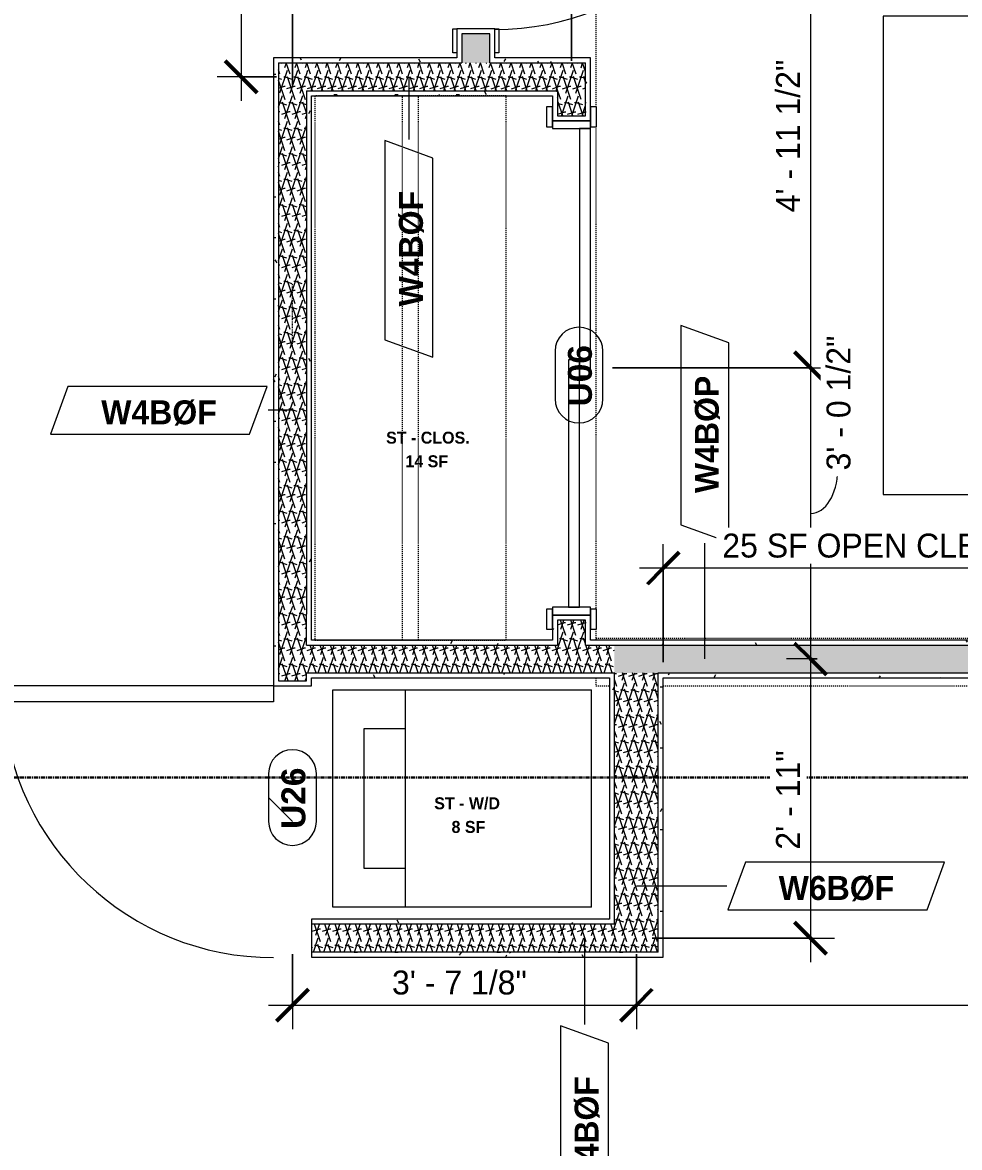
# Model space of a CAD drawing. Header units: inches. Extents: x -4058 to -1781, y 9814 to 12289.
# Drawn here: x -3126.4 to -3008.9, y 10120.8 to 10261.9 of the extents above; entities that cross this region are included whole.
import ezdxf

# ---------------------------------------------------------------- set-up
doc = ezdxf.new("R2010")
doc.units = ezdxf.units.IN
doc.header["$MEASUREMENT"] = 0
for name, pattern in [('Dash', [0.25, 0.125, -0.125]), ('Dash 3_32_', [0.1875, 0.09375, -0.09375]), ('Grid Line 1_2_', [0.875, 0.5, -0.125, 0.125, -0.125]), ('Grid Line 1_2__2_', [0.875, 0.5, -0.125, 0.125, -0.125])]:
    doc.linetypes.add(name, pattern=pattern)
for name, color, linetype, lineweight in [('0-1', 7, 'Continuous', 5), ('A-ANNO-DIMS', 211, 'Continuous', 9), ('A-ANNO-DIMS-32', 211, 'Continuous', 9), ('A-AREA-IDEN', 2, 'Continuous', 9), ('A-DETL-1', 90, 'Dash 3_32_', 9), ('A-DOOR-2', 31, 'Continuous', 9), ('A-DOOR-FRAM', 31, 'Continuous', 9), ('A-DOOR-IDEN', 31, 'Continuous', 9), ('A-WALL-2', 113, 'Continuous', 9), ('A-WALL-IDEN', 211, 'Continuous', 9), ('A-WALL-PATT-1', 9, 'Continuous', 9), ('I-FURN', 30, 'Continuous', 9), ('I-FURN-HDLN', 30, 'Dash', 9), ('P-SANR-FIXT', 6, 'Continuous', 9), ('Q-CASE', 31, 'Continuous', 9), ('Q-CASE-HDLN', 31, 'Dash', 9), ('S-GRID-1', 1, 'Grid Line 1_2_', 9), ('S-GRID-2', 1, 'Grid Line 1_2__2_', 30)]:
    doc.layers.add(name, color=color, linetype=linetype, lineweight=lineweight)
doc.styles.add('Arial_B', font='arialbd.ttf', dxfattribs={"height": 3})
doc.styles.add('Century Gothic', font='ufonts.com_century-gothic.ttf', dxfattribs={"height": 3})
doc.styles.add('Century Gothic_B', font='GOTHICB.TTF', dxfattribs={"height": 1.5})
doc.styles.add('Century Gothic_B_1', font='GOTHICB.TTF', dxfattribs={"height": 3})
doc.dimstyles.new('THE_DIMENSION_STRING', dxfattribs={"dimscale": 12, "dimtxt": 3.132505, "dimasz": 0.333333, "dimexe": 0.25, "dimexo": 0.166667, "dimgap": 0.041667, "dimtad": 1, "dimdec": 4, "dimrnd": 0.0625, "dimzin": 3, "dimdsep": 46, "dimlunit": 4, "dimtxsty": 'Century Gothic', "dimblk1": 'OBLIQUE', "dimblk2": 'OBLIQUE', "dimsah": 1, "dimcen": 0.09, "dimdle": 0.25, "dimazin": 0, "dimtfac": 1, "dimtdec": 4, "dimtix": 1, "dimtmove": 0, "dimatfit": 3, "dimfxl": 1, "dimtvp": 1, "dimtfill": 1, "dimfrac": 2, "dimtolj": 1, "dimtzin": 0, "dimarcsym": 2})
doc.dimstyles.new('THE_DIMENSION_STRING_1', dxfattribs={"dimscale": 12, "dimtxt": 3.132505, "dimasz": 0.333333, "dimexe": 0.25, "dimexo": 0.166667, "dimgap": 0.041667, "dimtad": 1, "dimdec": 4, "dimrnd": 0.0625, "dimzin": 3, "dimdsep": 46, "dimlunit": 4, "dimtxsty": 'Century Gothic', "dimblk1": 'OBLIQUE', "dimblk2": 'OBLIQUE', "dimsah": 1, "dimcen": 0.09, "dimdle": 0.25, "dimazin": 0, "dimtfac": 1, "dimtdec": 4, "dimtix": 1, "dimtmove": 1, "dimatfit": 3, "dimfxl": 1, "dimtvp": 1, "dimtfill": 1, "dimfrac": 2, "dimtolj": 1, "dimtzin": 0, "dimarcsym": 2})
doc.dimstyles.new('THE_DIMENSION_STRING_2', dxfattribs={"dimscale": 12, "dimtxt": 3.132505, "dimasz": 0.333333, "dimexe": 0.25, "dimexo": 0.166667, "dimgap": 0.041667, "dimtad": 1, "dimdec": 4, "dimrnd": 0.0625, "dimzin": 3, "dimdsep": 46, "dimlunit": 4, "dimtxsty": 'Century Gothic', "dimblk1": 'OBLIQUE', "dimblk2": 'OBLIQUE', "dimsah": 1, "dimcen": 0.09, "dimdle": 0.25, "dimazin": 0, "dimtfac": 1, "dimtdec": 4, "dimtix": 1, "dimtmove": 0, "dimatfit": 3, "dimfxl": 1, "dimtvp": 1, "dimtfill": 1, "dimfrac": 2, "dimtolj": 1, "dimtzin": 0, "dimarcsym": 2})
doc.dimstyles.new('THE_DIMENSION_STRING_6', dxfattribs={"dimscale": 12, "dimtxt": 3.132505, "dimasz": 0.333333, "dimexe": 0.25, "dimexo": 0.166667, "dimgap": 0.041667, "dimtad": 1, "dimdec": 4, "dimrnd": 0.0625, "dimzin": 3, "dimdsep": 46, "dimlunit": 4, "dimtxsty": 'Century Gothic', "dimblk1": 'OBLIQUE', "dimblk2": 'OBLIQUE', "dimsah": 1, "dimcen": 0.09, "dimdle": 0.25, "dimazin": 0, "dimtfac": 1, "dimtdec": 4, "dimtix": 1, "dimtmove": 0, "dimatfit": 3, "dimfxl": 1, "dimtvp": 1, "dimtfill": 1, "dimfrac": 2, "dimtolj": 1, "dimtzin": 0, "dimarcsym": 2})
pattern_1 = [(0, (0, 0), (10.24, 2.56), [0.422, -7.258, 0.422, -7.258, -40.96]), (0, (0, 0), (10.24, 2.56), [-15.36, 0.422, -14.938, 0.422, -7.258, -17.92]), (0, (0, 0), (10.24, 2.56), [-38.4, 0.422, -4.698, 0.422, -12.378]), (120, (3.84, 1.28), (-7.33702503, 7.58810013), [0.422, -7.258, 0.422, -7.258, -40.96]), (120, (3.84, 1.28), (-7.33702503, 7.58810013), [-15.36, 0.422, -14.938, 0.422, -7.258, -17.92]), (120, (3.84, 1.28), (-7.33702503, 7.58810013), [-38.4, 0.422, -4.698, 0.422, -12.378]), (240, (5.12, 6.4), (-2.90297497, -10.14810013), [0.422, -7.258, 0.422, -7.258, -40.96]), (240, (5.12, 6.4), (-2.90297497, -10.14810013), [-15.36, 0.422, -14.938, 0.422, -7.258, -17.92]), (240, (5.12, 6.4), (-2.90297497, -10.14810013), [-38.4, 0.422, -4.698, 0.422, -12.378])]
pattern_2 = [(161.57, (0.16, 0.16), (-1.279773737, -0.000426766), [0, -9.107, 1.011, 0]), (18.43, (-0.16, 0.16), (-1.279773737, 0.000426766), [0, -9.107, 1.011, 0]), (108.43, (0.16, 0.16), (0.639452382, -3.199964008), [3.035, -7.083]), (71.57, (-0.16, 0.16), (0.639452382, 3.199964008), [3.035, -7.083])]

# ---------------------------------------------------------------- blocks, each defined once
blk = doc.blocks.new('CTR - 1st Phase - Shell_rvt-1-UNIT PLANS - 2ND FLOOR')
at = {"layer": 'S-GRID-1'}
blk.add_line((-1781.27, 10167.19), (-4041.78, 10167.19), dxfattribs=at)
blk = doc.blocks.new('CTR - 1st Phase - Structure_rvt-1-UNIT PLANS - 2ND FLOOR')
at = {"layer": 'S-GRID-2'}
blk.add_line((-1781.27, 10167.19), (-4041.78, 10167.19), dxfattribs=at)
blk = doc.blocks.new('SLIDING - FLUSH - SLIDING - FLUSH - 5-0 x 6-8-3934327-UNIT PLANS - 2ND FLOOR')
at = {"layer": 'A-DOOR-2'}
for p, q in [((-30.25, 3), (-32.75, 3)), ((-32.75, 3), (-32.75, 2.25)), ((-30.25, 2.25), (-30.25, 3)), ((30.25, 3), (30.25, 2.25)), ((32.75, 3), (30.25, 3)), ((32.75, 2.25), (32.75, 3)), ((-32.75, 2.25), (-30.25, 2.25)), ((1, 2.25), (-30, 2.25)), ((-30, 2.25), (-30, 0.88)), ((1, 0.88), (1, 2.25)), ((30.25, 2.25), (32.75, 2.25)), ((-30, 0.88), (1, 0.88)), ((30, 0.88), (-1, 0.88)), ((-1, 0.88), (-1, -0.5)), ((30, -0.5), (30, 0.88)), ((-1, -0.5), (30, -0.5)), ((-30.25, -2.5), (-32.75, -2.5)), ((-32.75, -2.5), (-32.75, -3.25)), ((-30.25, -3.25), (-30.25, -2.5)), ((32.75, -2.5), (30.25, -2.5)), ((30.25, -2.5), (30.25, -3.25)), ((32.75, -3.25), (32.75, -2.5)), ((-32.75, -3.25), (-30.25, -3.25)), ((30.25, -3.25), (32.75, -3.25))]:
    blk.add_line(p, q, dxfattribs=at)
at = {"layer": 'A-DOOR-FRAM'}
for p, q in [((-30, 2.25), (-31, 2.25)), ((-31, 2.25), (-31, -2.5)), ((-30, -2.5), (-30, 2.25)), ((31, 2.25), (30, 2.25)), ((30, 2.25), (30, -2.5)), ((31, -2.5), (31, 2.25)), ((-31, -2.5), (-30, -2.5)), ((30, -2.5), (31, -2.5))]:
    blk.add_line(p, q, dxfattribs=at)
blk = doc.blocks.new('SWING - SINGLE - FLUSH - SWING - FLUSH - 2-10 x 6-8 - PRIVACY-3983845-UNIT PLANS - 2ND FLOOR')
at = {"layer": 'A-DOOR-2'}
for p, q in [((15, -2.37), (15, -36.38)), ((17, -2.37), (15, -2.37)), ((17, -2.37), (17, -36.38)), ((17, -36.38), (15, -36.38))]:
    blk.add_line(p, q, dxfattribs=at)
blk.add_arc((17, -2.37), 34.07, 180, 266.6343, dxfattribs=at)
at = {"layer": 'A-DOOR-FRAM'}
for p, q in [((-20, 2.38), (-20, 2.88)), ((-20, 2.88), (-17, 2.88)), ((-17, 2.88), (-17, 2.38)), ((17, 2.38), (17, 2.88)), ((17, 2.88), (20, 2.88)), ((20, 2.88), (20, 2.38)), ((-17, 2.38), (-20, 2.38)), ((20, 2.38), (17, 2.38)), ((-20, -2.37), (-17, -2.37)), ((-20, -2.87), (-20, -2.37)), ((-17, -2.37), (-17, -2.87)), ((17, -2.37), (20, -2.37)), ((17, -2.87), (17, -2.37)), ((20, -2.37), (20, -2.87)), ((-17, -2.87), (-20, -2.87)), ((20, -2.87), (17, -2.87))]:
    blk.add_line(p, q, dxfattribs=at)
blk = doc.blocks.new('OD_CW_Closet - OD_CW_Closet-3786619-UNIT PLANS - 2ND FLOOR')
at = {"layer": 'Q-CASE-HDLN'}
for p, q in [((68.99, 24), (0.74, 24)), ((0.74, 24), (0.74, 0)), ((68.99, 0), (68.99, 24)), ((0.74, 13), (68.99, 13)), ((0.74, 11), (68.99, 11)), ((0.74, 0), (68.99, 0))]:
    blk.add_line(p, q, dxfattribs=at)
blk = doc.blocks.new('SWING - SINGLE - FLUSH - SWING - OFFSET PIVOT - 34_ x 80_ - DRYWALL FRAME-3983855-UNIT PLANS - 2ND FLOOR')
at = {"layer": 'A-DOOR-2'}
for p, q in [((15, 2.37), (15, 36.38)), ((17, 36.38), (15, 36.38)), ((17, 2.37), (17, 36.38)), ((17, 2.37), (15, 2.37))]:
    blk.add_line(p, q, dxfattribs=at)
blk.add_arc((17, 2.37), 34.07, 93.3657, 180, dxfattribs=at)
blk = doc.blocks.new('Bed-Standard - Queen 60_ x 79_-1242961-UNIT PLANS - 2ND FLOOR')
at = {"layer": 'I-FURN'}
for p, q in [((-19.31, 37.2), (-19.31, -41.3)), ((40.69, -41.3), (40.69, 37.2)), ((-16.31, 35.7), (-16.31, 23.7)), ((-16.31, 35.7), (37.69, 35.7)), ((37.69, 35.7), (37.69, 23.7)), ((40.69, 23.7), (-19.31, 17.13)), ((-16.31, 23.7), (37.69, 23.7)), ((-19.31, -41.3), (40.69, -41.3))]:
    blk.add_line(p, q, dxfattribs=at)
at = {"layer": 'I-FURN-HDLN'}
for p, q in [((58.69, -77.3), (58.69, 37.2)), ((64.69, -68.86), (64.69, 13.39)), ((-55.31, -17.36), (-55.31, -51.36)), ((64.69, -77.3), (64.69, -75.61)), ((-55.31, -77.3), (-7.94, -77.3)), ((-5.44, -77.3), (55.06, -77.3)), ((57.56, -77.3), (58.94, -77.3)), ((63.69, -77.3), (64.69, -77.3))]:
    blk.add_line(p, q, dxfattribs=at)
blk = doc.blocks.new('Stacked Washer and Dryer - 26_x25_ - Private-3627842-UNIT PLANS - 2ND FLOOR')
at = {"layer": 'P-SANR-FIXT'}
for p, q in [((0, 13.625), (32.4375, 13.625)), ((0, 13.625), (0, -13.625)), ((23.34375, -13.625), (23.34375, 13.625)), ((32.4375, 13.625), (32.4375, -13.625)), ((28.53125, 8.75), (23.34375, 8.75)), ((28.53125, -8.75), (28.53125, 8.75)), ((23.34375, -8.75), (28.53125, -8.75)), ((32.4375, -13.625), (0, -13.625))]:
    blk.add_line(p, q, dxfattribs=at)
blk = doc.blocks.new('DIMBLOCK4-UNIT PLANS - 2ND FLOOR')
at = {"layer": 'A-ANNO-DIMS-32', "lineweight": 50}
for p, q in [((-3027.55, 10278.04), (-3029.55, 10280.04)), ((-3027.55, 10278.04), (-3025.55, 10276.04)), ((-3027.55, 10218.54), (-3029.55, 10220.54)), ((-3027.55, 10218.54), (-3025.55, 10216.54))]:
    blk.add_line(p, q, dxfattribs=at)
at = {"layer": 'A-ANNO-DIMS-32'}
for p, q in [((-3045.43, 10278.04), (-3024.55, 10278.04)), ((-3027.55, 10278.04), (-3045.43, 10278.04)), ((-3027.55, 10278.04), (-3027.55, 10218.54)), ((-3052.4, 10218.54), (-3024.55, 10218.54)), ((-3027.55, 10218.54), (-3052.4, 10218.54))]:
    blk.add_line(p, q, dxfattribs=at)
at = {"layer": 'A-ANNO-DIMS-32', "color": 0, "insert": (-3031.89, 10238.05), "char_height": 3, "width": 24.5827, "attachment_point": 1, "rotation": 90, "line_spacing_factor": 0.984502, "style": 'Century Gothic', "bg_fill": 3, "box_fill_scale": 1.25, "bg_fill_color": 256, "bg_fill_true_color": 13158600, "bg_fill_transparency": 0}
blk.add_mtext('4\' - 11 1/2"', dxfattribs=at)
blk = doc.blocks.new('_Oblique')
at = {"color": 0, "linetype": 'ByBlock', "lineweight": -2}
blk.add_line((-0.5, -0.5), (0.5, 0.5), dxfattribs=at)
blk = doc.blocks.new('DIMBLOCK5-UNIT PLANS - 2ND FLOOR')
at = {"layer": 'A-ANNO-DIMS-32', "lineweight": 50}
for p, q in [((-3027.55, 10218.54), (-3029.55, 10220.54)), ((-3027.55, 10218.54), (-3025.55, 10216.54)), ((-3027.55, 10182.04), (-3029.55, 10184.04)), ((-3027.55, 10182.04), (-3025.55, 10180.04))]:
    blk.add_line(p, q, dxfattribs=at)
at = {"layer": 'A-ANNO-DIMS-32'}
for p, q in [((-3052.4, 10218.54), (-3024.55, 10218.54)), ((-3027.55, 10218.54), (-3052.4, 10218.54)), ((-3027.55, 10218.54), (-3027.55, 10182.04)), ((-3026.72, 10182.04), (-3030.55, 10182.04)), ((-3027.55, 10182.04), (-3026.72, 10182.04))]:
    blk.add_line(p, q, dxfattribs=at)
blk.add_ellipse((-3027.55, 10205.68), major_axis=(0, 5.39), ratio=0.627633, start_param=3.141593, end_param=4.712389, dxfattribs=at)
at = {"layer": 'A-ANNO-DIMS-32', "color": 0, "insert": (-3025.55, 10205.68), "char_height": 3, "width": 21.7784, "attachment_point": 1, "rotation": 90, "line_spacing_factor": 0.984502, "style": 'Century Gothic', "bg_fill": 3, "box_fill_scale": 1.25, "bg_fill_color": 256, "bg_fill_true_color": 13158600, "bg_fill_transparency": 0}
blk.add_mtext('3\' - 0 1/2"', dxfattribs=at)
blk = doc.blocks.new('DIMBLOCK6-UNIT PLANS - 2ND FLOOR')
at = {"layer": 'A-ANNO-DIMS-32', "lineweight": 50}
for p, q in [((-3027.55, 10182.04), (-3029.55, 10184.04)), ((-3027.55, 10182.04), (-3025.55, 10180.04)), ((-3027.55, 10147.04), (-3029.55, 10149.04)), ((-3027.55, 10147.04), (-3025.55, 10145.04))]:
    blk.add_line(p, q, dxfattribs=at)
at = {"layer": 'A-ANNO-DIMS-32'}
for p, q in [((-3026.72, 10182.04), (-3030.55, 10182.04)), ((-3027.55, 10182.04), (-3027.55, 10144.04)), ((-3027.55, 10182.04), (-3026.72, 10182.04)), ((-3047.4, 10147.04), (-3024.55, 10147.04)), ((-3027.55, 10147.04), (-3047.4, 10147.04))]:
    blk.add_line(p, q, dxfattribs=at)
at = {"layer": 'A-ANNO-DIMS-32', "color": 0, "insert": (-3031.89, 10158.13), "char_height": 3, "width": 15.394, "attachment_point": 1, "rotation": 90, "line_spacing_factor": 0.984502, "style": 'Century Gothic', "bg_fill": 3, "box_fill_scale": 1.25, "bg_fill_color": 256, "bg_fill_true_color": 13158600, "bg_fill_transparency": 0}
blk.add_mtext('2\' - 11"', dxfattribs=at)
blk = doc.blocks.new('DIMBLOCK7-UNIT PLANS - 2ND FLOOR')
at = {"layer": 'A-ANNO-DIMS-32'}
for p, q in [((-3092.52, 10257.04), (-3092.52, 10270.37)), ((-3057.52, 10257.04), (-3057.52, 10270.37)), ((-3054.52, 10267.37), (-3095.52, 10267.37)), ((-3092.52, 10267.37), (-3092.52, 10257.04)), ((-3057.52, 10267.37), (-3057.52, 10257.04))]:
    blk.add_line(p, q, dxfattribs=at)
at = {"layer": 'A-ANNO-DIMS-32', "lineweight": 50}
for p, q in [((-3092.52, 10267.37), (-3090.52, 10269.37)), ((-3057.52, 10267.37), (-3055.52, 10269.37)), ((-3092.52, 10267.37), (-3094.52, 10265.37)), ((-3057.52, 10267.37), (-3059.52, 10265.37))]:
    blk.add_line(p, q, dxfattribs=at)
at = {"layer": 'A-ANNO-DIMS-32', "color": 0, "insert": (-3081.44, 10271.72), "char_height": 3, "width": 15.394, "attachment_point": 1, "line_spacing_factor": 0.984502, "style": 'Century Gothic', "bg_fill": 3, "box_fill_scale": 1.25, "bg_fill_color": 256, "bg_fill_true_color": 13158600, "bg_fill_transparency": 0}
blk.add_mtext('2\' - 11"', dxfattribs=at)
blk = doc.blocks.new('DIMBLOCK10-UNIT PLANS - 2ND FLOOR')
at = {"layer": 'A-ANNO-DIMS-32'}
for p, q in [((-3092.52, 10257.04), (-3092.52, 10285.61)), ((-3069.52, 10281.78), (-3069.52, 10285.61)), ((-3069.52, 10282.61), (-3095.52, 10282.61)), ((-3092.52, 10282.61), (-3092.52, 10257.04)), ((-3069.52, 10282.61), (-3069.52, 10281.78))]:
    blk.add_line(p, q, dxfattribs=at)
at = {"layer": 'A-ANNO-DIMS-32', "lineweight": 50}
for p, q in [((-3092.52, 10282.61), (-3090.52, 10284.61)), ((-3069.52, 10282.61), (-3067.52, 10284.61)), ((-3092.52, 10282.61), (-3094.52, 10280.61)), ((-3069.52, 10282.61), (-3071.52, 10280.61))]:
    blk.add_line(p, q, dxfattribs=at)
at = {"layer": 'A-ANNO-DIMS-32', "color": 0, "insert": (-3087.44, 10286.95), "char_height": 3, "width": 15.394, "attachment_point": 1, "line_spacing_factor": 0.984502, "style": 'Century Gothic', "bg_fill": 3, "box_fill_scale": 1.25, "bg_fill_color": 256, "bg_fill_true_color": 13158600, "bg_fill_transparency": 0}
blk.add_mtext('1\' - 11"', dxfattribs=at)
blk = doc.blocks.new('Wall Tag - Arch Wall-3956453-UNIT PLANS - 2ND FLOOR')
at = {"layer": 'A-WALL-IDEN'}
for p, q in [((-0.3561, 0.0937), (-0.4244, -0.0937)), ((0.4244, 0.0937), (-0.3561, 0.0937)), ((0.3561, -0.0937), (0.4244, 0.0937)), ((-0.4244, -0.0937), (0.3561, -0.0937))]:
    blk.add_line(p, q, dxfattribs=at)
blk = doc.blocks.new('Door Tag - Type Mark-2601225-UNIT PLANS - 2ND FLOOR')
at = {"layer": 'A-DOOR-IDEN'}
for p, q in [((0.09375, 0.09375), (-0.09375, 0.09375)), ((-0.09375, -0.09375), (0.09375, -0.09375))]:
    blk.add_line(p, q, dxfattribs=at)
for centre, start, end in [((-0.09375, 0), 90, 270), ((0.09375, 0), 270, 90)]:
    blk.add_arc(centre, 0.09375, start, end, dxfattribs=at)
blk = doc.blocks.new('DIMBLOCK386-UNIT PLANS - 2ND FLOOR')
at = {"layer": 'A-ANNO-DIMS-32'}
for p, q in [((-3092.52, 10145.04), (-3092.52, 10135.62)), ((-3092.52, 10138.62), (-3092.52, 10145.04)), ((-3049.4, 10145.04), (-3049.4, 10135.62)), ((-3049.4, 10138.62), (-3049.4, 10145.04)), ((-3095.52, 10138.62), (-3049.4, 10138.62))]:
    blk.add_line(p, q, dxfattribs=at)
at = {"layer": 'A-ANNO-DIMS-32', "lineweight": 50}
for p, q in [((-3092.52, 10138.62), (-3090.52, 10140.62)), ((-3049.4, 10138.62), (-3047.4, 10140.62)), ((-3092.52, 10138.62), (-3094.52, 10136.62)), ((-3049.4, 10138.62), (-3051.4, 10136.62))]:
    blk.add_line(p, q, dxfattribs=at)
at = {"layer": 'A-ANNO-DIMS-32', "color": 0, "insert": (-3080.04, 10142.97), "char_height": 3, "width": 21.7784, "attachment_point": 1, "line_spacing_factor": 0.984502, "style": 'Century Gothic', "bg_fill": 3, "box_fill_scale": 1.25, "bg_fill_color": 256, "bg_fill_true_color": 13158600, "bg_fill_transparency": 0}
blk.add_mtext('3\' - 7 1/8"', dxfattribs=at)
blk = doc.blocks.new('DIMBLOCK387-UNIT PLANS - 2ND FLOOR')
at = {"layer": 'A-ANNO-DIMS-32'}
for p, q in [((-3049.4, 10145.04), (-3049.4, 10135.62)), ((-3049.4, 10138.62), (-3049.4, 10145.04)), ((-2935.52, 10139.45), (-2935.52, 10135.62)), ((-2935.52, 10138.62), (-2935.52, 10139.45)), ((-3049.4, 10138.62), (-2932.52, 10138.62))]:
    blk.add_line(p, q, dxfattribs=at)
at = {"layer": 'A-ANNO-DIMS-32', "lineweight": 50}
for p, q in [((-3049.4, 10138.62), (-3047.4, 10140.62)), ((-2935.52, 10138.62), (-2933.52, 10140.62)), ((-3049.4, 10138.62), (-3051.4, 10136.62)), ((-2935.52, 10138.62), (-2937.52, 10136.62))]:
    blk.add_line(p, q, dxfattribs=at)
at = {"layer": 'A-ANNO-DIMS-32', "color": 0, "insert": (-3001.54, 10142.97), "char_height": 3, "width": 21.7784, "attachment_point": 1, "line_spacing_factor": 0.984502, "style": 'Century Gothic', "bg_fill": 3, "box_fill_scale": 1.25, "bg_fill_color": 256, "bg_fill_true_color": 13158600, "bg_fill_transparency": 0}
blk.add_mtext('9\' - 5 7/8"', dxfattribs=at)
blk = doc.blocks.new('DIMBLOCK449-UNIT PLANS - 2ND FLOOR')
at = {"layer": 'A-ANNO-DIMS-32'}
for p, q in [((-3137.12, 10276.81), (-3137.12, 10285.61)), ((-3092.52, 10253.99), (-3092.52, 10285.61)), ((-3089.52, 10282.61), (-3140.12, 10282.61)), ((-3137.12, 10282.61), (-3137.12, 10276.81)), ((-3092.52, 10282.61), (-3092.52, 10253.99))]:
    blk.add_line(p, q, dxfattribs=at)
at = {"layer": 'A-ANNO-DIMS-32', "lineweight": 50}
for p, q in [((-3137.12, 10282.61), (-3135.12, 10284.61)), ((-3092.52, 10282.61), (-3090.52, 10284.61)), ((-3137.12, 10282.61), (-3139.12, 10280.61)), ((-3092.52, 10282.61), (-3094.52, 10280.61))]:
    blk.add_line(p, q, dxfattribs=at)
at = {"layer": 'A-ANNO-DIMS-32', "color": 0, "insert": (-3123.9, 10286.95), "char_height": 3, "width": 21.7784, "attachment_point": 1, "line_spacing_factor": 0.984502, "style": 'Century Gothic', "bg_fill": 3, "box_fill_scale": 1.25, "bg_fill_color": 256, "bg_fill_true_color": 13158600, "bg_fill_transparency": 0}
blk.add_mtext('3\' - 8 5/8"', dxfattribs=at)
blk = doc.blocks.new('DIMBLOCK494-UNIT PLANS - 2ND FLOOR')
at = {"layer": 'A-ANNO-DIMS-32'}
for p, q in [((-3098.95, 10359.04), (-3098.95, 10252.04)), ((-3083.52, 10356.04), (-3101.95, 10356.04)), ((-3098.95, 10356.04), (-3083.52, 10356.04)), ((-3094.52, 10255.04), (-3101.95, 10255.04)), ((-3098.95, 10255.04), (-3094.52, 10255.04))]:
    blk.add_line(p, q, dxfattribs=at)
at = {"layer": 'A-ANNO-DIMS-32', "lineweight": 50}
for p, q in [((-3098.95, 10356.04), (-3100.95, 10358.04)), ((-3098.95, 10356.04), (-3096.95, 10354.04)), ((-3098.95, 10255.04), (-3100.95, 10257.04)), ((-3098.95, 10255.04), (-3096.95, 10253.04))]:
    blk.add_line(p, q, dxfattribs=at)
at = {"layer": 'A-ANNO-DIMS-32', "color": 0, "insert": (-3103.29, 10300.29), "char_height": 3, "width": 12.5897, "attachment_point": 1, "rotation": 90, "line_spacing_factor": 0.984502, "style": 'Century Gothic', "bg_fill": 3, "box_fill_scale": 1.25, "bg_fill_color": 256, "bg_fill_true_color": 13158600, "bg_fill_transparency": 0}
blk.add_mtext('8\' - 5"', dxfattribs=at)
blk = doc.blocks.new('DIMBLOCK1357-UNIT PLANS - 2ND FLOOR')
at = {"layer": 'A-ANNO-DIMS-32'}
for p, q in [((-3046.02, 10181.66), (-3046.02, 10196.42)), ((-2951.96, 10181.66), (-2951.96, 10196.42)), ((-2948.96, 10193.42), (-3049.02, 10193.42)), ((-3046.02, 10193.42), (-3046.02, 10181.66)), ((-2951.96, 10193.42), (-2951.96, 10181.66))]:
    blk.add_line(p, q, dxfattribs=at)
at = {"layer": 'A-ANNO-DIMS-32', "lineweight": 50}
for p, q in [((-3046.02, 10193.42), (-3044.02, 10195.42)), ((-2951.96, 10193.42), (-2949.96, 10195.42)), ((-3046.02, 10193.42), (-3048.02, 10191.42)), ((-2951.96, 10193.42), (-2953.96, 10191.42))]:
    blk.add_line(p, q, dxfattribs=at)
at = {"layer": 'A-ANNO-DIMS-32', "color": 0, "insert": (-3038.62, 10197.76), "char_height": 3, "width": 95.1088, "attachment_point": 1, "line_spacing_factor": 0.984502, "style": 'Century Gothic', "bg_fill": 3, "box_fill_scale": 1.25, "bg_fill_color": 256, "bg_fill_true_color": 13158600, "bg_fill_transparency": 0}
blk.add_mtext('25 SF OPEN CLERESTORY AT ALL FLOORS', dxfattribs=at)

msp = doc.modelspace()

# ---------------------------------------------------------------- hatches: boundary and pattern name
at = {"layer": 'A-WALL-PATT-1'}
h = msp.add_hatch(dxfattribs=at)
h.set_pattern_fill('FP_1', color=256, style=0, pattern_type=2)
h.set_pattern_definition(pattern_1)
h.paths.add_polyline_path([(-3071.27374, 10257.4144), (-3071.27374, 10260.4144), (-3069.52374, 10260.4144), (-3069.52374, 10261.0394), (-3071.89874, 10261.0394), (-3071.89874, 10257.4144)], flags=0)
h.paths.add_polyline_path([(-3071.89874, 10295.0394), (-3069.52374, 10295.0394), (-3069.52374, 10295.6644), (-3071.27374, 10295.6644), (-3071.27374, 10306.4144), (-3069.52374, 10306.4144), (-3069.52374, 10307.0394), (-3071.89874, 10307.0394), (-3071.89874, 10295.23907)], flags=0)
h.paths.add_polyline_path([(-3071.89874, 10341.0394), (-3069.52374, 10341.0394), (-3069.52374, 10341.6644), (-3071.27374, 10341.6644), (-3071.27374, 10356.03481), (-3071.89874, 10356.03481), (-3071.89874, 10351.35981)], flags=0)
h = msp.add_hatch(dxfattribs=at)
h.set_pattern_fill('FP_5', color=256, style=0, pattern_type=2)
h.set_pattern_definition(pattern_2)
h.paths.add_polyline_path([(-3067.77374, 10256.7894), (-3067.77374, 10260.4144), (-3071.27374, 10260.4144), (-3071.27374, 10256.7894)], flags=0)
h.paths.add_polyline_path([(-3071.27374, 10295.6644), (-3067.77374, 10295.6644), (-3067.77374, 10306.4144), (-3071.27374, 10306.4144)], flags=0)
h.paths.add_polyline_path([(-3071.27374, 10341.6644), (-3067.77374, 10341.6644), (-3067.77374, 10356.03481), (-3071.27374, 10356.03481), (-3071.27374, 10351.35981)], flags=0)
h = msp.add_hatch(dxfattribs=at)
h.set_pattern_fill('FP_1', color=256, style=0, pattern_type=2)
h.set_pattern_definition(pattern_1)
h.paths.add_polyline_path([(-3067.77374, 10257.4144), (-3067.14874, 10257.4144), (-3067.14874, 10261.0394), (-3069.52374, 10261.0394), (-3069.52374, 10260.4144), (-3067.77374, 10260.4144), (-3067.77374, 10257.82524)], flags=0)
h.paths.add_polyline_path([(-3067.14874, 10295.0394), (-3067.14874, 10299.2894), (-3067.77374, 10299.2894), (-3067.77374, 10295.6644), (-3069.52374, 10295.6644), (-3069.52374, 10295.0394)], flags=0)
h.paths.add_polyline_path([(-3067.14874, 10302.7894), (-3067.14874, 10307.0394), (-3069.52374, 10307.0394), (-3069.52374, 10306.4144), (-3067.77374, 10306.4144), (-3067.77374, 10302.7894)], flags=0)
h.paths.add_polyline_path([(-3069.52374, 10341.0394), (-3067.14874, 10341.0394), (-3067.14874, 10356.03481), (-3067.77374, 10356.03481), (-3067.77374, 10341.6644), (-3069.52374, 10341.6644)], flags=0)
h = msp.add_hatch(dxfattribs=at)
h.set_pattern_fill('FP_1', color=256, style=0, pattern_type=2)
h.set_pattern_definition(pattern_1)
h.paths.add_polyline_path([(-3094.89874, 10187.65981), (-3094.27374, 10187.65981), (-3094.27374, 10257.4144), (-3094.89874, 10257.4144), (-3094.89874, 10220.41141)], flags=0)
h = msp.add_hatch(dxfattribs=at)
h.set_pattern_fill('FP_1', color=256, style=0, pattern_type=2)
h.set_pattern_definition(pattern_1)
h.paths.add_polyline_path([(-3094.27374, 10256.7894), (-3071.27374, 10256.7894), (-3071.27374, 10257.4144), (-3094.27374, 10257.4144)], flags=0)
h.paths.add_polyline_path([(-3067.77374, 10256.7894), (-3055.77374, 10256.7894), (-3055.77374, 10257.4144), (-3067.77374, 10257.4144)], flags=0)
h = msp.add_hatch(dxfattribs=at)
h.set_pattern_fill('FP_1', color=256, style=0, pattern_type=2)
h.set_pattern_definition(pattern_1)
h.paths.add_polyline_path([(-3055.14874, 10184.4144), (-3055.14874, 10187.5394), (-3057.52374, 10187.5394), (-3057.52374, 10186.9144), (-3055.77374, 10186.9144), (-3055.77374, 10184.4144)], flags=0)
h.paths.add_polyline_path([(-3057.52374, 10249.5394), (-3055.14874, 10249.5394), (-3055.14874, 10257.4144), (-3055.77374, 10257.4144), (-3055.77374, 10250.1644), (-3057.52374, 10250.1644)], flags=0)
h = msp.add_hatch(dxfattribs=at)
h.set_pattern_fill('FP_5', color=256, style=0, pattern_type=2)
h.set_pattern_definition(pattern_2)
h.paths.add_polyline_path([(-3092.52374, 10187.65981), (-3090.77374, 10187.65981), (-3090.77374, 10256.7894), (-3094.27374, 10256.7894), (-3094.27374, 10187.65981)], flags=0)
h = msp.add_hatch(dxfattribs=at)
h.set_pattern_fill('FP_5', color=256, style=0, pattern_type=2)
h.set_pattern_definition(pattern_2)
h.paths.add_polyline_path([(-3090.77374, 10253.2894), (-3059.27374, 10253.2894), (-3059.27374, 10256.7894), (-3090.77374, 10256.7894)], flags=0)
h = msp.add_hatch(dxfattribs=at)
h.set_pattern_fill('FP_5', color=256, style=0, pattern_type=2)
h.set_pattern_definition(pattern_2)
h.paths.add_polyline_path([(-3059.27374, 10183.7894), (-3055.77374, 10183.7894), (-3055.77374, 10186.9144), (-3059.27374, 10186.9144), (-3059.27374, 10184.4144)], flags=0)
h.paths.add_polyline_path([(-3057.52374, 10250.1644), (-3055.77374, 10250.1644), (-3055.77374, 10256.7894), (-3059.27374, 10256.7894), (-3059.27374, 10250.1644)], flags=0)
h = msp.add_hatch(dxfattribs=at)
h.set_pattern_fill('FP_1', color=256, style=0, pattern_type=2)
h.set_pattern_definition(pattern_1)
h.paths.add_polyline_path([(-3090.77374, 10187.65981), (-3090.14874, 10187.65981), (-3090.14874, 10253.2894), (-3090.77374, 10253.2894), (-3090.77374, 10220.41141)], flags=0)
h = msp.add_hatch(dxfattribs=at)
h.set_pattern_fill('FP_1', color=256, style=0, pattern_type=2)
h.set_pattern_definition(pattern_1)
h.paths.add_polyline_path([(-3090.14874, 10252.6644), (-3059.89874, 10252.6644), (-3059.89874, 10253.2894), (-3090.14874, 10253.2894)], flags=0)
h = msp.add_hatch(dxfattribs=at)
h.set_pattern_fill('FP_1', color=256, style=0, pattern_type=2)
h.set_pattern_definition(pattern_1)
h.paths.add_polyline_path([(-3059.89874, 10184.4144), (-3059.27374, 10184.4144), (-3059.27374, 10186.9144), (-3057.52374, 10186.9144), (-3057.52374, 10187.5394), (-3059.89874, 10187.5394)], flags=0)
h.paths.add_polyline_path([(-3059.89874, 10249.5394), (-3057.52374, 10249.5394), (-3057.52374, 10250.1644), (-3059.27374, 10250.1644), (-3059.27374, 10253.2894), (-3059.89874, 10253.2894), (-3059.89874, 10252.6644)], flags=0)
h = msp.add_hatch(dxfattribs=at)
h.set_pattern_fill('FP_1', color=256, style=0, pattern_type=2)
h.set_pattern_definition(pattern_1)
h.paths.add_polyline_path([(-3092.52374, 10178.6644), (-3092.52374, 10179.2894), (-3094.27374, 10179.2894), (-3094.27374, 10187.65981), (-3094.89874, 10187.65981), (-3094.89874, 10178.6644)], flags=0)
h = msp.add_hatch(dxfattribs=at)
h.set_pattern_fill('FP_5', color=256, style=0, pattern_type=2)
h.set_pattern_definition(pattern_2)
h.paths.add_polyline_path([(-3090.77374, 10179.2894), (-3090.77374, 10187.65981), (-3094.27374, 10187.65981), (-3094.27374, 10179.2894), (-3092.52374, 10179.2894)], flags=0)
h = msp.add_hatch(dxfattribs=at)
h.set_pattern_fill('FP_1', color=256, style=0, pattern_type=2)
h.set_pattern_definition(pattern_1)
h.paths.add_polyline_path([(-3090.14874, 10178.6644), (-3090.14874, 10180.2894), (-3090.77374, 10180.2894), (-3090.77374, 10179.2894), (-3092.52374, 10179.2894), (-3092.52374, 10178.6644)], flags=0)
h.paths.add_polyline_path([(-3090.14874, 10183.7894), (-3090.14874, 10187.65981), (-3090.77374, 10187.65981), (-3090.77374, 10183.7894)], flags=0)
h = msp.add_hatch(dxfattribs=at)
h.set_pattern_fill('FP_1', color=256, style=0, pattern_type=2)
h.set_pattern_definition(pattern_1)
h.paths.add_polyline_path([(-3090.14874, 10183.7894), (-3059.27374, 10183.7894), (-3059.27374, 10184.4144), (-3090.14874, 10184.4144)], flags=0)
h.paths.add_polyline_path([(-3055.77374, 10183.7894), (-3052.77374, 10183.7894), (-3052.77374, 10184.4144), (-3055.77374, 10184.4144)], flags=0)
h = msp.add_hatch(dxfattribs=at)
h.set_pattern_fill('FP_1', color=256, style=0, pattern_type=2)
h.set_pattern_definition(pattern_1)
h.paths.add_polyline_path([(-3052.77374, 10183.7894), (-2939.77374, 10183.7894), (-2939.77374, 10184.4144), (-3052.77374, 10184.4144)], flags=0)
h = msp.add_hatch(dxfattribs=at)
h.set_pattern_fill('FP_5', color=256, style=0, pattern_type=2)
h.set_pattern_definition(pattern_2)
h.paths.add_polyline_path([(-3090.77374, 10180.2894), (-3052.14874, 10180.2894), (-3052.14874, 10183.7894), (-3090.77374, 10183.7894), (-3090.77374, 10182.99758)], flags=0)
h = msp.add_hatch(dxfattribs=at)
h.set_pattern_fill('FP_5', color=256, style=0, pattern_type=2)
h.set_pattern_definition(pattern_2)
h.paths.add_polyline_path([(-3052.14874, 10180.2894), (-2939.77374, 10180.2894), (-2939.77374, 10183.7894), (-3052.14874, 10183.7894), (-3052.14874, 10182.99758)], flags=0)
h = msp.add_hatch(dxfattribs=at)
h.set_pattern_fill('FP_1', color=256, style=0, pattern_type=2)
h.set_pattern_definition(pattern_1)
h.paths.add_polyline_path([(-3090.14874, 10179.6644), (-3052.77374, 10179.6644), (-3052.77374, 10180.2894), (-3090.14874, 10180.2894)], flags=0)
h = msp.add_hatch(dxfattribs=at)
h.set_pattern_fill('FP_1', color=256, style=0, pattern_type=2)
h.set_pattern_definition(pattern_1)
h.paths.add_polyline_path([(-3052.14874, 10149.4144), (-3052.14874, 10180.2894), (-3052.77374, 10180.2894), (-3052.77374, 10149.4144)], flags=0)
h = msp.add_hatch(dxfattribs=at)
h.set_pattern_fill('FP_5', color=256, style=0, pattern_type=2)
h.set_pattern_definition(pattern_2)
h.paths.add_polyline_path([(-3046.64874, 10148.7894), (-3046.64874, 10180.2894), (-3052.14874, 10180.2894), (-3052.14874, 10148.7894), (-3048.76607, 10148.7894)], flags=0)
h = msp.add_hatch(dxfattribs=at)
h.set_pattern_fill('FP_1', color=256, style=0, pattern_type=2)
h.set_pattern_definition(pattern_1)
h.paths.add_polyline_path([(-3046.64874, 10179.6644), (-2951.33624, 10179.6644), (-2951.33624, 10180.2894), (-3046.64874, 10180.2894)], flags=0)
h.paths.add_polyline_path([(-2947.58624, 10179.6644), (-2939.77374, 10179.6644), (-2939.77374, 10180.2894), (-2947.58624, 10180.2894)], flags=0)
h = msp.add_hatch(dxfattribs=at)
h.set_pattern_fill('FP_1', color=256, style=0, pattern_type=2)
h.set_pattern_definition(pattern_1)
h.paths.add_polyline_path([(-3046.02374, 10145.2894), (-3046.02374, 10179.6644), (-3046.64874, 10179.6644), (-3046.64874, 10145.2894)], flags=0)
h = msp.add_hatch(dxfattribs=at)
h.set_pattern_fill('FP_1', color=256, style=0, pattern_type=2)
h.set_pattern_definition(pattern_1)
h.paths.add_polyline_path([(-3090.14874, 10148.7894), (-3052.14874, 10148.7894), (-3052.14874, 10149.4144), (-3090.14874, 10149.4144)], flags=0)
h = msp.add_hatch(dxfattribs=at)
h.set_pattern_fill('FP_5', color=256, style=0, pattern_type=2)
h.set_pattern_definition(pattern_2)
h.paths.add_polyline_path([(-3046.64874, 10145.2894), (-3046.64874, 10148.7894), (-3090.14874, 10148.7894), (-3090.14874, 10145.2894), (-3048.76607, 10145.2894)], flags=0)
h = msp.add_hatch(dxfattribs=at)
h.set_pattern_fill('FP_1', color=256, style=0, pattern_type=2)
h.set_pattern_definition(pattern_1)
h.paths.add_polyline_path([(-3090.14874, 10144.6644), (-3046.02374, 10144.6644), (-3046.02374, 10145.2894), (-3090.14874, 10145.2894)], flags=0)

# ---------------------------------------------------------------- linework, layer by layer
at = {"layer": 'A-DETL-1'}
msp.add_line((-3092.52374, 10221.3496), (-3092.52374, 10229.0394), dxfattribs=at)
at = {"layer": 'A-DOOR-IDEN'}
msp.add_line((-3092.52374, 10161.6644), (-3095.52374, 10164.6644), dxfattribs=at)
at = {"layer": 'A-WALL-2'}
for p, q in [((-3071.89874, 10261.0394), (-3071.89874, 10257.4144)), ((-3067.14874, 10261.0394), (-3071.89874, 10261.0394)), ((-3067.77374, 10260.4144), (-3071.27374, 10260.4144)), ((-3071.27374, 10260.4144), (-3071.27374, 10256.7894)), ((-3067.77374, 10256.7894), (-3067.77374, 10260.4144)), ((-3067.14874, 10257.4144), (-3067.14874, 10261.0394)), ((-3094.89874, 10257.4144), (-3094.89874, 10187.65981)), ((-3071.89874, 10257.4144), (-3094.89874, 10257.4144)), ((-3055.14874, 10257.4144), (-3067.14874, 10257.4144)), ((-3055.14874, 10249.5394), (-3055.14874, 10257.4144)), ((-3094.27374, 10256.7894), (-3094.27374, 10187.65981)), ((-3094.27374, 10256.7894), (-3071.27374, 10256.7894)), ((-3067.77374, 10256.7894), (-3055.77374, 10256.7894)), ((-3055.77374, 10250.1644), (-3055.77374, 10256.7894)), ((-3090.77374, 10253.2894), (-3090.77374, 10187.65981)), ((-3090.77374, 10253.2894), (-3059.27374, 10253.2894)), ((-3059.27374, 10253.2894), (-3059.27374, 10250.1644)), ((-3090.14874, 10187.65981), (-3090.14874, 10252.6644)), ((-3090.14874, 10252.6644), (-3059.89874, 10252.6644)), ((-3059.89874, 10252.6644), (-3059.89874, 10249.5394)), ((-3059.27374, 10250.1644), (-3055.77374, 10250.1644)), ((-3059.89874, 10249.5394), (-3055.14874, 10249.5394)), ((-3094.89874, 10187.65981), (-3094.89874, 10178.6644)), ((-3094.27374, 10187.65981), (-3094.27374, 10179.2894)), ((-3090.77374, 10183.7894), (-3090.77374, 10187.65981)), ((-3090.14874, 10184.4144), (-3090.14874, 10187.65981)), ((-3059.89874, 10187.5394), (-3059.89874, 10184.4144)), ((-3055.14874, 10187.5394), (-3059.89874, 10187.5394)), ((-3055.77374, 10186.9144), (-3059.27374, 10186.9144)), ((-3059.27374, 10186.9144), (-3059.27374, 10183.7894)), ((-3055.77374, 10183.7894), (-3055.77374, 10186.9144)), ((-3055.14874, 10184.4144), (-3055.14874, 10187.5394)), ((-3059.89874, 10184.4144), (-3090.14874, 10184.4144)), ((-2939.77374, 10184.4144), (-3055.14874, 10184.4144)), ((-3090.77374, 10183.7894), (-3059.27374, 10183.7894)), ((-3055.77374, 10183.7894), (-2939.77374, 10183.7894)), ((-3090.77374, 10179.2894), (-3090.77374, 10180.2894)), ((-3090.77374, 10180.2894), (-3052.14874, 10180.2894)), ((-3090.14874, 10178.6644), (-3090.14874, 10179.6644)), ((-3090.14874, 10179.6644), (-3052.77374, 10179.6644)), ((-3052.77374, 10179.6644), (-3052.77374, 10149.4144)), ((-3052.14874, 10148.7894), (-3052.14874, 10180.2894)), ((-3046.64874, 10180.2894), (-2951.33624, 10180.2894)), ((-3046.64874, 10145.2894), (-3046.64874, 10180.2894)), ((-3046.02374, 10179.6644), (-2951.96124, 10179.6644)), ((-3046.02374, 10144.6644), (-3046.02374, 10179.6644)), ((-3094.89874, 10178.6644), (-3090.14874, 10178.6644)), ((-3094.27374, 10179.2894), (-3090.77374, 10179.2894)), ((-3052.77374, 10149.4144), (-3090.14874, 10149.4144)), ((-3090.14874, 10149.4144), (-3090.14874, 10144.6644)), ((-3052.14874, 10148.7894), (-3090.14874, 10148.7894)), ((-3046.64874, 10145.2894), (-3090.14874, 10145.2894)), ((-3090.14874, 10144.6644), (-3046.02374, 10144.6644))]:
    msp.add_line(p, q, dxfattribs=at)
at = {"layer": 'A-WALL-IDEN'}
for p, q in [((-3092.52374, 10213.22307), (-3095.55306, 10213.22307)), ((-3055.89356, 10147.0394), (-3055.89356, 10136.19624))]:
    msp.add_line(p, q, dxfattribs=at)

# ---------------------------------------------------------------- block references
at = {"layer": '0-1'}
for name in ['CTR - 1st Phase - Shell_rvt-1-UNIT PLANS - 2ND FLOOR', 'CTR - 1st Phase - Structure_rvt-1-UNIT PLANS - 2ND FLOOR']:
    msp.add_blockref(name, (0, 0), dxfattribs=at)
at = {"layer": 'A-DOOR-2'}
for name, p, rotation in [('SWING - SINGLE - FLUSH - SWING - FLUSH - 2-10 x 6-8 - PRIVACY-3983845-UNIT PLANS - 2ND FLOOR', (-3069.52374, 10278.0394), 90.00000000003241), ('SLIDING - FLUSH - SLIDING - FLUSH - 5-0 x 6-8-3934327-UNIT PLANS - 2ND FLOOR', (-3057.39874, 10218.5394), 270.0000000000446), ('SWING - SINGLE - FLUSH - SWING - OFFSET PIVOT - 34_ x 80_ - DRYWALL FRAME-3983855-UNIT PLANS - 2ND FLOOR', (-3092.52374, 10161.6644), 89.99999999997729)]:
    msp.add_blockref(name, p, dxfattribs=dict(at, rotation=rotation))
at = {"layer": 'A-DOOR-IDEN', "xscale": 31.99999999999999, "yscale": 31.99999999999999, "zscale": 31.99999999999999, "rotation": 89.99999999999991}
msp.add_blockref('Door Tag - Type Mark-2601225-UNIT PLANS - 2ND FLOOR', (-3092.52374, 10164.6644), dxfattribs=at)
at = {"layer": 'A-WALL-IDEN', "xscale": 31.99999999999999, "yscale": 31.99999999999999, "zscale": 31.99999999999999, "rotation": 89.99999999999991}
for p in [(-3077.91932, 10233.46454), (-3055.89356, 10122.46454)]:
    msp.add_blockref('Wall Tag - Arch Wall-3956453-UNIT PLANS - 2ND FLOOR', p, dxfattribs=at)
at = {"layer": 'A-WALL-IDEN', "xscale": 31.99999999999999, "yscale": 31.99999999999999, "zscale": 31.99999999999999}
msp.add_blockref('Wall Tag - Arch Wall-3956453-UNIT PLANS - 2ND FLOOR', (-3109.28477, 10213.22307), dxfattribs=at)
at = {"layer": 'I-FURN', "rotation": 270.0000000000279}
msp.add_blockref('Bed-Standard - Queen 60_ x 79_-1242961-UNIT PLANS - 2ND FLOOR', (-2977.16474, 10243.35292), dxfattribs=at)
at = {"layer": 'P-SANR-FIXT', "rotation": 180}
msp.add_blockref('Stacked Washer and Dryer - 26_x25_ - Private-3627842-UNIT PLANS - 2ND FLOOR', (-3055.02374, 10164.5394), dxfattribs=at)
at = {"layer": 'Q-CASE', "rotation": 90.00000000002098}
msp.add_blockref('OD_CW_Closet - OD_CW_Closet-3786619-UNIT PLANS - 2ND FLOOR', (-3065.73506, 10183.67669), dxfattribs=at)

# ---------------------------------------------------------------- texts
at = {"layer": 'A-AREA-IDEN', "char_height": 1.5, "attachment_point": 1, "style": 'Century Gothic_B'}
for s, insert, width in [('ST - CLOS.', (-3080.77619, 10210.54226), 11.615), ('14 SF', (-3078.35729, 10207.58056), 5.757), ('ST - W/D', (-3074.74132, 10164.69353), 9.696), ('8 SF', (-3072.57439, 10161.73183), 4.444)]:
    msp.add_mtext(s, dxfattribs=dict(at, insert=insert, width=width))
at = {"layer": 'A-DOOR-IDEN', "insert": (-3093.90359, 10160.73251), "char_height": 3, "width": 9.393, "attachment_point": 1, "rotation": 90, "style": 'Arial_B'}
msp.add_mtext('U26', dxfattribs=at)
at = {"layer": 'A-WALL-IDEN', "char_height": 3, "width": 17.372, "attachment_point": 1, "rotation": 90, "style": 'Century Gothic_B_1'}
for insert in [(-3079.16686, 10226.24861), (-3057.14109, 10115.24861)]:
    msp.add_mtext('W4BØF', dxfattribs=dict(at, insert=insert))
at = {"layer": 'A-WALL-IDEN', "insert": (-3116.50069, 10214.47061), "char_height": 3, "width": 17.372, "attachment_point": 1, "style": 'Century Gothic_B_1'}
msp.add_mtext('W4BØF', dxfattribs=at)

# ---------------------------------------------------------------- next in the draw order: dimensions: what is measured, and where the dimension line sits
at = {"layer": 'A-ANNO-DIMS'}
dim = msp.add_linear_dim(base=(-3027.54626, 10218.5394), p1=(-3047.43114, 10278.0394), p2=(-3054.39874, 10218.5394), angle=90, dimstyle='THE_DIMENSION_STRING', override={"dimpost": '<>', "dimfxl": 59.906572}, dxfattribs=at)
dim.commit()
dim.dimension.update_dxf_attribs({"geometry": 'DIMBLOCK4-UNIT PLANS - 2ND FLOOR', "text_midpoint": (-3029.78793, 10248.2894)})

# ---------------------------------------------------------------- next in the draw order: dimensions: what is measured, and where the dimension line sits
dim = msp.add_linear_dim(base=(-3092.52374, 10267.37194), p1=(-3057.52374, 10255.0394), p2=(-3092.52374, 10255.0394), angle=0, dimstyle='THE_DIMENSION_STRING', override={"dimpost": '<>', "dimfxl": 35}, dxfattribs=at)
dim.commit()
dim.dimension.update_dxf_attribs({"geometry": 'DIMBLOCK7-UNIT PLANS - 2ND FLOOR', "text_midpoint": (-3075.02374, 10269.40967)})
dim = msp.add_linear_dim(base=(-3027.54626, 10182.0394), p1=(-3054.39874, 10218.5394), p2=(-3024.71783, 10182.0394), angle=90, dimstyle='THE_DIMENSION_STRING_1', override={"dimpost": '<>', "dimfxl": 47.044726}, dxfattribs=at)
dim.commit()
dim.dimension.update_dxf_attribs({"geometry": 'DIMBLOCK5-UNIT PLANS - 2ND FLOOR', "text_midpoint": (-3023.54547, 10216.57157), "dimtype": 160, "text_rotation": 90})

# ---------------------------------------------------------------- next in the draw order: block references
at = {"layer": 'A-DOOR-IDEN', "xscale": 31.99999999999999, "yscale": 31.99999999999999, "zscale": 31.99999999999999, "rotation": 89.99999999999991}
msp.add_blockref('Door Tag - Type Mark-2601225-UNIT PLANS - 2ND FLOOR', (-3056.59465, 10217.64143), dxfattribs=at)
at = {"layer": 'A-WALL-IDEN', "xscale": 31.99999999999999, "yscale": 31.99999999999999, "zscale": 31.99999999999999, "rotation": 89.99999999999991}
msp.add_blockref('Wall Tag - Arch Wall-3956453-UNIT PLANS - 2ND FLOOR', (-3040.81169, 10210.2754), dxfattribs=at)

# ---------------------------------------------------------------- next in the draw order: texts
at = {"layer": 'A-DOOR-IDEN', "insert": (-3057.97451, 10213.70954), "char_height": 3, "width": 9.393, "attachment_point": 1, "rotation": 90, "style": 'Arial_B'}
msp.add_mtext('U06', dxfattribs=at)
at = {"layer": 'A-WALL-IDEN', "insert": (-3042.05922, 10202.8453), "char_height": 3, "width": 17.877, "attachment_point": 1, "rotation": 90, "style": 'Century Gothic_B_1'}
msp.add_mtext('W4BØP', dxfattribs=at)

# ---------------------------------------------------------------- next in the draw order: dimensions: what is measured, and where the dimension line sits
at = {"layer": 'A-ANNO-DIMS'}
for base, p1, p2, angle, override, picture, middle in [((-3092.52374, 10282.60963), (-3069.52374, 10279.78121), (-3092.52374, 10255.0394), 0, {"dimpost": '<>', "dimfxl": 33.781018}, 'DIMBLOCK10-UNIT PLANS - 2ND FLOOR', (-3081.02374, 10284.60963)), ((-3027.54626, 10147.0394), (-3024.71783, 10182.0394), (-3049.39874, 10147.0394), 90, {"dimpost": '<>', "dimfxl": 42.826944}, 'DIMBLOCK6-UNIT PLANS - 2ND FLOOR', (-3029.58399, 10164.5394))]:
    dim = msp.add_linear_dim(base=base, p1=p1, p2=p2, angle=angle, dimstyle='THE_DIMENSION_STRING', override=override, dxfattribs=at)
    dim.commit()
    dim.dimension.update_dxf_attribs({"geometry": picture, "text_midpoint": middle})

# ---------------------------------------------------------------- next in the draw order: linework, layer by layer
at = {"layer": 'A-WALL-IDEN'}
for p, q in [((-3077.91932, 10255.0394), (-3077.91932, 10247.19624)), ((-3040.81169, 10182.0394), (-3040.81169, 10196.54369)), ((-3049.39874, 10153.57449), (-3038.06475, 10153.57449))]:
    msp.add_line(p, q, dxfattribs=at)

# ---------------------------------------------------------------- next in the draw order: block references
at = {"layer": 'A-WALL-IDEN', "xscale": 31.99999999999999, "yscale": 31.99999999999999, "zscale": 31.99999999999999}
msp.add_blockref('Wall Tag - Arch Wall-3956453-UNIT PLANS - 2ND FLOOR', (-3024.33304, 10153.57449), dxfattribs=at)

# ---------------------------------------------------------------- next in the draw order: texts
at = {"layer": 'A-WALL-IDEN', "insert": (-3031.54896, 10154.82203), "char_height": 3, "width": 17.372, "attachment_point": 1, "style": 'Century Gothic_B_1'}
msp.add_mtext('W6BØF', dxfattribs=at)

# ---------------------------------------------------------------- next in the draw order: dimensions: what is measured, and where the dimension line sits
at = {"layer": 'A-ANNO-DIMS'}
dim = msp.add_linear_dim(base=(-3137.12374, 10282.60963), p1=(-3092.52374, 10251.98704), p2=(-3137.12374, 10274.81186), dimstyle='THE_DIMENSION_STRING_2', override={"dimpost": '<>', "dimfxl": 50.101224}, dxfattribs=at)
dim.commit()
dim.dimension.update_dxf_attribs({"geometry": 'DIMBLOCK449-UNIT PLANS - 2ND FLOOR', "text_midpoint": (-3114.82374, 10284.85131)})
dim = msp.add_linear_dim(base=(-3049.39874, 10138.62249), p1=(-3092.52374, 10147.0394), p2=(-3049.39874, 10147.0394), angle=0, dimstyle='THE_DIMENSION_STRING_2', override={"dimpost": '<>', "dimfxl": 43.125}, dxfattribs=at)
dim.commit()
dim.dimension.update_dxf_attribs({"geometry": 'DIMBLOCK386-UNIT PLANS - 2ND FLOOR', "text_midpoint": (-3070.96124, 10140.86416)})

# ---------------------------------------------------------------- next in the draw order: dimensions: what is measured, and where the dimension line sits
for base, p1, p2, angle, override, picture, middle in [((-3098.94923, 10255.0394), (-3081.52374, 10356.0394), (-3092.52374, 10255.0394), 90, {"dimpost": '<>', "dimfxl": 101.597244}, 'DIMBLOCK494-UNIT PLANS - 2ND FLOOR', (-3101.02468, 10305.5394)), ((-2935.52374, 10138.62249), (-3049.39874, 10147.0394), (-2935.52374, 10141.45092), 0, {"dimpost": '<>', "dimfxl": 114.012046}, 'DIMBLOCK387-UNIT PLANS - 2ND FLOOR', (-2992.46124, 10140.86416))]:
    dim = msp.add_linear_dim(base=base, p1=p1, p2=p2, angle=angle, dimstyle='THE_DIMENSION_STRING_2', override=override, dxfattribs=at)
    dim.commit()
    dim.dimension.update_dxf_attribs({"geometry": picture, "text_midpoint": middle})
dim = msp.add_linear_dim(base=(-3046.02374, 10193.41829), p1=(-2951.96124, 10179.6644), p2=(-3046.02374, 10179.6644), text='25 SF OPEN CLERESTORY AT ALL FLOORS', dimstyle='THE_DIMENSION_STRING_6', override={"dimpost": '<>', "dimfxl": 94.0625}, dxfattribs=at)
dim.commit()
dim.dimension.update_dxf_attribs({"geometry": 'DIMBLOCK1357-UNIT PLANS - 2ND FLOOR', "text_midpoint": (-2998.99249, 10195.49375)})

doc.saveas('drawing.dxf')
